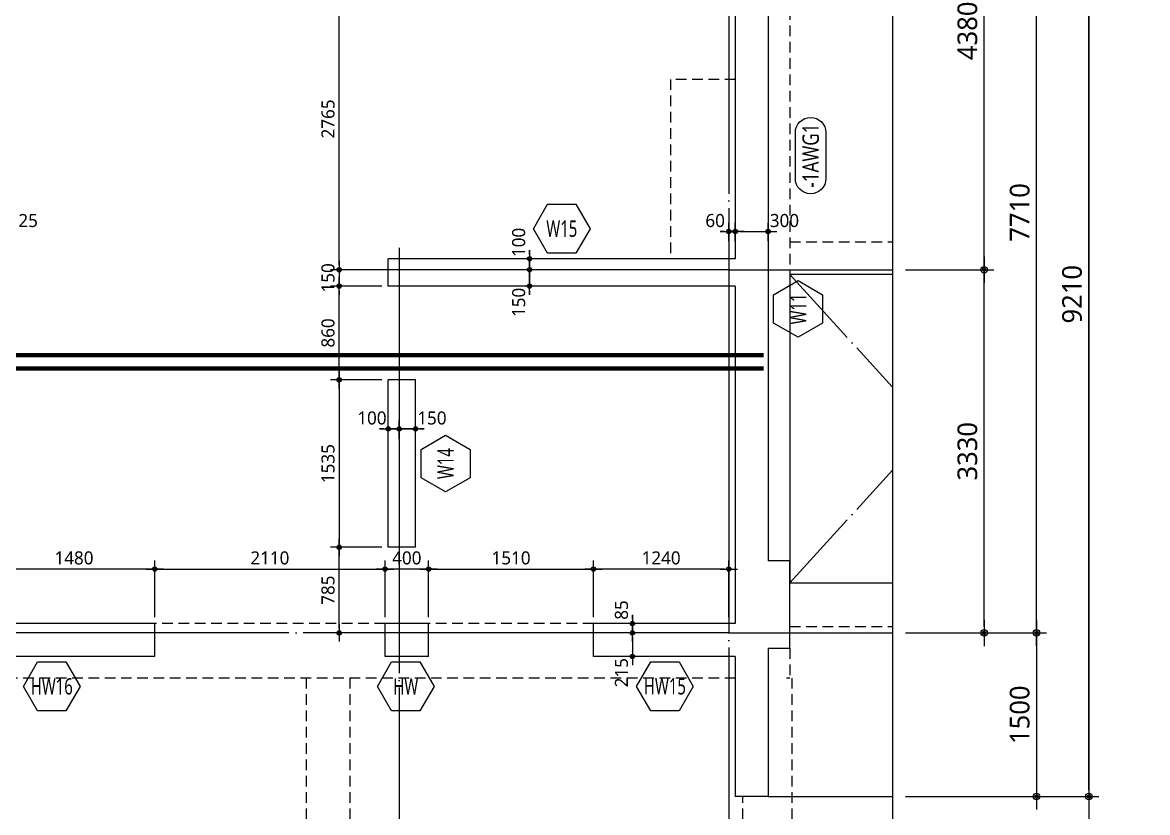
# Model space of a CAD drawing. Header units: millimetres. Extents: x 350420 to 672135, y -312840 to -44390.
# Drawn here: x 587318 to 597627, y -67056 to -59814 of the extents above; entities that cross this region are included whole.
import ezdxf
from ezdxf.enums import TextEntityAlignment as Align
from ezdxf.xclip import XClip

# ---------------------------------------------------------------- set-up
doc = ezdxf.new("R2010")
doc.units = ezdxf.units.MM
doc.header["$LTSCALE"] = 65
doc.header["$XCLIPFRAME"] = 0
for name, pattern in [('CEN', [62, 60, -1, 0, -1]), ('HID2', [7.5, 6, -1.5]), ('XS-지하주차장$0$CEN', [62, 60, -1, 0, -1]), ('XS-지하주차장$0$DDOT', [14, 12, -1, 0, -1]), ('XS-지하주차장$0$HID', [2.3, 1.5, -0.8])]:
    doc.linetypes.add(name, pattern=pattern)
doc.layers.get('Defpoints').update_dxf_attribs({"color": 145})
for name, color, linetype in [('BAR-B', 2, 'HID2'), ('BAR-T', 2, 'Continuous'), ('CEN', 1, 'CEN'), ('DIM', 7, 'Continuous'), ('M', 7, 'Continuous'), ('NAME-B', 6, 'Continuous'), ('NAME-W', 4, 'Continuous'), ('XS-지하주차장$0$AWG', 5, 'XS-지하주차장$0$HID'), ('XS-지하주차장$0$B', 9, 'XS-지하주차장$0$HID'), ('XS-지하주차장$0$CEN', 1, 'XS-지하주차장$0$CEN'), ('XS-지하주차장$0$COL', 2, 'Continuous'), ('XS-지하주차장$0$DA', 7, 'XS-지하주차장$0$HID'), ('XS-지하주차장$0$G', 4, 'XS-지하주차장$0$HID'), ('XS-지하주차장$0$OPEN', 9, 'XS-지하주차장$0$DDOT'), ('XS-지하주차장$0$W1', 2, 'Continuous'), ('XS-지하주차장$0$W1-H', 11, 'XS-지하주차장$0$HID')]:
    doc.layers.add(name, color=color, linetype=linetype)
for name, color, linetype, plot in [('DEFPOINT', 144, 'Continuous', False), ('XS-지하주차장$0$1215', 181, 'XS-지하주차장$0$HID', False), ('XS-지하주차장$0$PD', 145, 'XS-지하주차장$0$HID', False)]:
    doc.layers.add(name, color=color, linetype=linetype, plot=plot)
doc.styles.add('맑은고딕', font='malgun.ttf')
doc.dimstyles.new('DIM_40', dxfattribs={"dimscale": 40, "dimtxt": 3, "dimasz": 1, "dimexe": 2, "dimexo": 1.5, "dimgap": 1, "dimtad": 1, "dimdec": 0, "dimzin": 0, "dimdsep": 46, "dimtxsty": '맑은고딕', "dimblk1": 'DIMDOT', "dimblk2": 'DIMDOT', "dimsah": 1, "dimcen": 0.09, "dimdle": 2, "dimclrd": 7, "dimclre": 7, "dimclrt": 6, "dimadec": 0, "dimazin": 0, "dimtfac": 1, "dimtdec": 0, "dimtix": 1, "dimtmove": 2, "dimatfit": 3, "dimldrblk": 'DIMDOT', "dimfxl": 0, "dimtolj": 1, "dimtzin": 0, "dimarcsym": 0})
doc.dimstyles.new('DIM_60', dxfattribs={"dimscale": 60, "dimtxt": 3, "dimasz": 1, "dimexe": 1.5, "dimexo": 2, "dimgap": 1, "dimtad": 1, "dimdec": 0, "dimzin": 0, "dimdsep": 46, "dimtxsty": '맑은고딕', "dimblk1": 'DIMDOT', "dimblk2": 'DIMDOT', "dimsah": 1, "dimcen": 0.09, "dimdle": 2, "dimclrd": 7, "dimclre": 7, "dimclrt": 3, "dimadec": 0, "dimazin": 0, "dimtfac": 1, "dimtdec": 0, "dimtix": 1, "dimtmove": 2, "dimatfit": 3, "dimldrblk": 'DIMDOT', "dimfxl": 0, "dimtolj": 1, "dimtzin": 0, "dimarcsym": 0})

# ---------------------------------------------------------------- blocks, each defined once
blk = doc.blocks.new('XS-지하주차장$0$B1-6')
at = {"layer": 'XS-지하주차장$0$CEN'}
for p, q in [((26635, 27320), (36060, 27320)), ((31230, 27320), (31230, 24110)), ((34560, 27320), (34560, 20580)), ((31030, 24300), (36060, 24300))]:
    blk.add_line(p, q, dxfattribs=at)
at = {"layer": 'XS-지하주차장$0$PD'}
for p, q in [((29485, 27380), (29485, 26785)), ((29485, 26785), (31130, 26785))]:
    blk.add_line(p, q, dxfattribs=at)
at = {"layer": 'XS-지하주차장$0$W1'}
for p, q in [((26600, 27680), (33900, 27680)), ((34700, 27680), (36060, 27680)), ((36060, 27680), (36060, 27380)), ((26935, 27380), (31130, 27380)), ((31130, 27380), (31130, 24200)), ((31380, 27380), (31380, 24200)), ((31380, 27380), (34475, 27380)), ((34475, 27380), (34475, 26080)), ((34775, 27380), (34775, 26080)), ((34775, 27380), (36060, 27380)), ((34775, 26080), (34475, 26080)), ((34475, 24570), (34475, 24170)), ((34775, 24570), (34475, 24570)), ((34775, 24570), (34775, 24170)), ((33775, 24450), (32240, 24450)), ((32240, 24450), (32240, 24200)), ((33775, 24450), (33775, 24200)), ((31380, 24200), (31130, 24200)), ((33775, 24200), (32240, 24200)), ((34775, 24170), (34475, 24170)), ((34475, 22060), (34475, 20705)), ((34775, 22060), (34475, 22060)), ((34775, 22060), (34775, 20705))]:
    blk.add_line(p, q, dxfattribs=at)
blk = doc.blocks.new('XS-지하주차장$0$B2-W')
at = {"layer": 'XS-지하주차장$0$W1-H'}
for p, q in [((132780, 73160), (132780, 65860)), ((132480, 72825), (132480, 68630)), ((132480, 68630), (129300, 68630)), ((129300, 68380), (129300, 68630)), ((132480, 68380), (129300, 68380)), ((132480, 68380), (132480, 65285)), ((129300, 65985), (129300, 67520)), ((129550, 67520), (129300, 67520)), ((129550, 65985), (129550, 67520)), ((129550, 65985), (129300, 65985)), ((132980, 65860), (132780, 65860)), ((132980, 65060), (132980, 65860)), ((127160, 65285), (125805, 65285)), ((127160, 64985), (127160, 65285)), ((129670, 65285), (129270, 65285)), ((129270, 64985), (129270, 65285)), ((129670, 64985), (129670, 65285)), ((131180, 64985), (131180, 65285)), ((132480, 65285), (131180, 65285)), ((132780, 65060), (132780, 63700)), ((132780, 65060), (132980, 65060)), ((127160, 64985), (125805, 64985)), ((129670, 64985), (129270, 64985)), ((132480, 64985), (131180, 64985)), ((132480, 64985), (132480, 63700)), ((132780, 63700), (132480, 63700))]:
    blk.add_line(p, q, dxfattribs=at)
blk = doc.blocks.new('XS-지하주차장')
at = {"layer": 'XS-지하주차장$0$1215'}
blk.add_line((672735, 143847), (724964, -23852), dxfattribs=at)
at = {"layer": 'XS-지하주차장$0$AWG'}
for p, q in [((672490, 142350), (672490, 135050)), ((668780, 134475), (666670, 134475)), ((670690, 134475), (669180, 134475)), ((672490, 134250), (672490, 133975)), ((671990, 133975), (664510, 133975)), ((672490, 133975), (672460, 133975))]:
    blk.add_line(p, q, dxfattribs=at)
at = {"layer": 'XS-지하주차장$0$B'}
for p, q in [((672490, 137975), (675065, 137975)), ((668060, 126825), (668060, 133975)), ((668460, 126825), (668460, 133975))]:
    blk.add_line(p, q, dxfattribs=at)
at = {"layer": 'XS-지하주차장$0$COL'}
for p, q in [((672490, 135050), (672290, 135050)), ((672490, 134250), (672490, 135050)), ((672290, 134250), (672490, 134250))]:
    blk.add_line(p, q, dxfattribs=at)
at = {"layer": 'XS-지하주차장$0$DA', "linetype": 'Continuous'}
blk.add_lwpolyline([(675065, 137675), (672490, 137675), (672490, 134850), (675065, 134850), (675065, 137675)], dxfattribs=at)
at = {"layer": 'XS-지하주차장$0$G'}
for p, q in [((672490, 134850), (675065, 134850)), ((672490, 134450), (675065, 134450)), ((672510, 127100), (672510, 133975)), ((672060, 127100), (672060, 132890))]:
    blk.add_line(p, q, dxfattribs=at)
at = {"layer": 'XS-지하주차장$0$OPEN'}
for points in [[(672490, 134850), (675065, 137675)], [(672490, 137675), (675065, 134850)]]:
    blk.add_lwpolyline(points, dxfattribs=at)
at = {"layer": 'XS-지하주차장$0$W1', "rotation": 270}
blk.add_blockref('XS-지하주차장$0$B1-6', (644610, 168950), dxfattribs=at)
at = {"layer": 'XS-지하주차장$0$W1-H'}
blk.add_blockref('XS-지하주차장$0$B2-W', (539510, 69190), dxfattribs=at)
blk = doc.blocks.new('DIMDOT')
at = {"layer": 'DIM', "linetype": 'Continuous'}
blk.add_line((-2, 0), (2, 0), dxfattribs=at)
for radius in [0.5, 0.25]:
    blk.add_circle((0, 0), radius, dxfattribs=at)
blk = doc.blocks.new('*D595')
at = {"layer": 'Defpoints', "color": 0, "linetype": 'Continuous', "transparency": 16777216}
for p in [(595290, -57700), (597090, -57700), (595290, -66910)]:
    blk.add_point(p, dxfattribs=at)
at = {"layer": 'DIM', "color": 7, "linetype": 'Continuous', "lineweight": -2, "transparency": 16777216}
for p, q in [((595410, -57700), (597180, -57700)), ((597090, -66850), (597090, -57760)), ((595410, -66910), (597180, -66910))]:
    blk.add_line(p, q, dxfattribs=at)
at = {"layer": 'DIM', "color": 7, "linetype": 'Continuous', "lineweight": -2, "transparency": 16777216, "xscale": 60, "yscale": 60, "zscale": 60}
for p, rotation in [((597090, -57700), 90), ((597090, -66910), 270)]:
    blk.add_blockref('DIMDOT', p, dxfattribs=dict(at, rotation=rotation))
at = {"layer": 'DIM', "color": 3, "linetype": 'Continuous', "transparency": 16777216, "insert": (596936, -62305), "char_height": 180, "attachment_point": 5, "rotation": 90, "style": '맑은고딕'}
blk.add_mtext('\\A1;9210', dxfattribs=at)
blk = doc.blocks.new('*D596')
at = {"layer": 'Defpoints', "color": 0, "linetype": 'Continuous', "transparency": 16777216}
for p in [(595290, -57700), (596610, -57700), (595290, -65410)]:
    blk.add_point(p, dxfattribs=at)
at = {"layer": 'DIM', "color": 7, "linetype": 'Continuous', "lineweight": -2, "transparency": 16777216}
for p, q in [((595410, -57700), (596700, -57700)), ((596610, -65350), (596610, -57760)), ((595410, -65410), (596700, -65410))]:
    blk.add_line(p, q, dxfattribs=at)
at = {"layer": 'DIM', "color": 7, "linetype": 'Continuous', "lineweight": -2, "transparency": 16777216, "xscale": 60, "yscale": 60, "zscale": 60}
for p, rotation in [((596610, -57700), 90), ((596610, -65410), 270)]:
    blk.add_blockref('DIMDOT', p, dxfattribs=dict(at, rotation=rotation))
at = {"layer": 'DIM', "color": 3, "linetype": 'Continuous', "transparency": 16777216, "insert": (596456, -61555), "char_height": 180, "attachment_point": 5, "rotation": 90, "style": '맑은고딕'}
blk.add_mtext('\\A1;7710', dxfattribs=at)
blk = doc.blocks.new('*D597')
at = {"layer": 'Defpoints', "color": 0, "linetype": 'Continuous', "transparency": 16777216}
for p in [(595290, -65410), (595290, -66910), (596610, -66910)]:
    blk.add_point(p, dxfattribs=at)
at = {"layer": 'DIM', "color": 7, "linetype": 'Continuous', "lineweight": -2, "transparency": 16777216}
for p, q in [((595410, -65410), (596700, -65410)), ((596610, -65470), (596610, -66850)), ((595410, -66910), (596700, -66910))]:
    blk.add_line(p, q, dxfattribs=at)
at = {"layer": 'DIM', "color": 7, "linetype": 'Continuous', "lineweight": -2, "transparency": 16777216, "xscale": 60, "yscale": 60, "zscale": 60}
for p, rotation in [((596610, -65410), 90), ((596610, -66910), 270)]:
    blk.add_blockref('DIMDOT', p, dxfattribs=dict(at, rotation=rotation))
at = {"layer": 'DIM', "color": 3, "linetype": 'Continuous', "transparency": 16777216, "insert": (596456, -66160), "char_height": 180, "attachment_point": 5, "rotation": 90, "style": '맑은고딕'}
blk.add_mtext('\\A1;1500', dxfattribs=at)
blk = doc.blocks.new('*D598')
at = {"layer": 'Defpoints', "color": 0, "linetype": 'Continuous', "transparency": 16777216}
for p in [(595290, -62080), (596130, -62080), (595290, -65410)]:
    blk.add_point(p, dxfattribs=at)
at = {"layer": 'DIM', "color": 7, "linetype": 'Continuous', "lineweight": -2, "transparency": 16777216}
for p, q in [((595410, -62080), (596220, -62080)), ((596130, -65350), (596130, -62140)), ((595410, -65410), (596220, -65410))]:
    blk.add_line(p, q, dxfattribs=at)
at = {"layer": 'DIM', "color": 7, "linetype": 'Continuous', "lineweight": -2, "transparency": 16777216, "xscale": 60, "yscale": 60, "zscale": 60}
for p, rotation in [((596130, -62080), 90), ((596130, -65410), 270)]:
    blk.add_blockref('DIMDOT', p, dxfattribs=dict(at, rotation=rotation))
at = {"layer": 'DIM', "color": 3, "linetype": 'Continuous', "transparency": 16777216, "insert": (595977, -63745), "char_height": 180, "attachment_point": 5, "rotation": 90, "style": '맑은고딕'}
blk.add_mtext('\\A1;3330', dxfattribs=at)
blk = doc.blocks.new('*D599')
at = {"layer": 'Defpoints', "color": 0, "linetype": 'Continuous', "transparency": 16777216}
for p in [(595290, -57700), (596130, -57700), (595290, -62080)]:
    blk.add_point(p, dxfattribs=at)
at = {"layer": 'DIM', "color": 7, "linetype": 'Continuous', "lineweight": -2, "transparency": 16777216}
for p, q in [((595410, -57700), (596220, -57700)), ((596130, -62020), (596130, -57760)), ((595410, -62080), (596220, -62080))]:
    blk.add_line(p, q, dxfattribs=at)
at = {"layer": 'DIM', "color": 7, "linetype": 'Continuous', "lineweight": -2, "transparency": 16777216, "xscale": 60, "yscale": 60, "zscale": 60}
for p, rotation in [((596130, -57700), 90), ((596130, -62080), 270)]:
    blk.add_blockref('DIMDOT', p, dxfattribs=dict(at, rotation=rotation))
at = {"layer": 'DIM', "color": 3, "linetype": 'Continuous', "transparency": 16777216, "insert": (595977, -59890), "char_height": 180, "attachment_point": 5, "rotation": 90, "style": '맑은고딕'}
blk.add_mtext('\\A1;4380', dxfattribs=at)
blk = doc.blocks.new('*D643')
at = {"layer": 'Defpoints', "color": 0, "linetype": 'Continuous', "transparency": 16777216}
for p in [(590220, -62230), (590670, -62230), (590670, -63090)]:
    blk.add_point(p, dxfattribs=at)
at = {"layer": 'DIM', "color": 7, "linetype": 'Continuous', "lineweight": -2, "transparency": 16777216}
for p, q in [((590610, -62230), (590140, -62230)), ((590220, -63050), (590220, -62270)), ((590610, -63090), (590140, -63090))]:
    blk.add_line(p, q, dxfattribs=at)
at = {"layer": 'DIM', "color": 7, "linetype": 'Continuous', "lineweight": -2, "transparency": 16777216, "xscale": 40, "yscale": 40, "zscale": 40}
for p, rotation in [((590220, -62230), 90), ((590220, -63090), 270)]:
    blk.add_blockref('DIMDOT', p, dxfattribs=dict(at, rotation=rotation))
at = {"layer": 'DIM', "color": 6, "linetype": 'Continuous', "transparency": 16777216, "insert": (590118, -62660), "char_height": 120, "attachment_point": 5, "rotation": 90, "style": '맑은고딕'}
blk.add_mtext('\\A1;860', dxfattribs=at)
blk = doc.blocks.new('*D644')
at = {"layer": 'Defpoints', "color": 0, "linetype": 'Continuous', "transparency": 16777216}
for p in [(590670, -63090), (590220, -64625), (590670, -64625)]:
    blk.add_point(p, dxfattribs=at)
at = {"layer": 'DIM', "color": 7, "linetype": 'Continuous', "lineweight": -2, "transparency": 16777216}
for p, q in [((590610, -63090), (590140, -63090)), ((590220, -63130), (590220, -64585)), ((590610, -64625), (590140, -64625))]:
    blk.add_line(p, q, dxfattribs=at)
at = {"layer": 'DIM', "color": 7, "linetype": 'Continuous', "lineweight": -2, "transparency": 16777216, "xscale": 40, "yscale": 40, "zscale": 40}
for p, rotation in [((590220, -63090), 90), ((590220, -64625), 270)]:
    blk.add_blockref('DIMDOT', p, dxfattribs=dict(at, rotation=rotation))
at = {"layer": 'DIM', "color": 6, "linetype": 'Continuous', "transparency": 16777216, "insert": (590118, -63858), "char_height": 120, "attachment_point": 5, "rotation": 90, "style": '맑은고딕'}
blk.add_mtext('\\A1;1535', dxfattribs=at)
blk = doc.blocks.new('*D645')
at = {"layer": 'Defpoints', "color": 0, "linetype": 'Continuous', "transparency": 16777216}
for p in [(590670, -62080), (590220, -62230), (590670, -62230)]:
    blk.add_point(p, dxfattribs=at)
at = {"layer": 'DIM', "color": 7, "linetype": 'Continuous', "lineweight": -2, "transparency": 16777216}
for p, q in [((590220, -62040), (590220, -62000)), ((590610, -62080), (590140, -62080)), ((590220, -62080), (590220, -62230)), ((590610, -62230), (590140, -62230)), ((590220, -62270), (590220, -62310))]:
    blk.add_line(p, q, dxfattribs=at)
at = {"layer": 'DIM', "color": 7, "linetype": 'Continuous', "lineweight": -2, "transparency": 16777216, "xscale": 40, "yscale": 40, "zscale": 40}
for p, rotation in [((590220, -62080), 270), ((590220, -62230), 90)]:
    blk.add_blockref('DIMDOT', p, dxfattribs=dict(at, rotation=rotation))
at = {"layer": 'DIM', "color": 6, "linetype": 'Continuous', "transparency": 16777216, "insert": (590118, -62155), "char_height": 120, "attachment_point": 5, "rotation": 90, "style": '맑은고딕'}
blk.add_mtext('\\A1;150', dxfattribs=at)
blk = doc.blocks.new('*D648')
at = {"layer": 'Defpoints', "color": 0, "linetype": 'Continuous', "transparency": 16777216}
for p in [(590220, -59315), (590670, -59315), (590670, -62080)]:
    blk.add_point(p, dxfattribs=at)
at = {"layer": 'DIM', "color": 7, "linetype": 'Continuous', "lineweight": -2, "transparency": 16777216}
for p, q in [((590610, -59315), (590140, -59315)), ((590220, -62040), (590220, -59355)), ((590610, -62080), (590140, -62080))]:
    blk.add_line(p, q, dxfattribs=at)
at = {"layer": 'DIM', "color": 7, "linetype": 'Continuous', "lineweight": -2, "transparency": 16777216, "xscale": 40, "yscale": 40, "zscale": 40}
for p, rotation in [((590220, -59315), 90), ((590220, -62080), 270)]:
    blk.add_blockref('DIMDOT', p, dxfattribs=dict(at, rotation=rotation))
at = {"layer": 'DIM', "color": 6, "linetype": 'Continuous', "transparency": 16777216, "insert": (590118, -60698), "char_height": 120, "attachment_point": 5, "rotation": 90, "style": '맑은고딕'}
blk.add_mtext('\\A1;2765', dxfattribs=at)
blk = doc.blocks.new('*D673')
at = {"layer": 'Defpoints', "color": 0, "linetype": 'Continuous', "transparency": 16777216}
for p in [(590920, -63540), (590770, -63690), (590920, -63690)]:
    blk.add_point(p, dxfattribs=at)
at = {"layer": 'DIM', "color": 7, "linetype": 'Continuous', "lineweight": -2, "transparency": 16777216}
for p, q in [((590770, -63630), (590770, -63460)), ((590920, -63630), (590920, -63460)), ((590730, -63540), (590690, -63540)), ((590770, -63540), (590920, -63540)), ((590960, -63540), (591000, -63540))]:
    blk.add_line(p, q, dxfattribs=at)
at = {"layer": 'DIM', "color": 7, "linetype": 'Continuous', "lineweight": -2, "transparency": 16777216, "xscale": 40, "yscale": 40, "zscale": 40}
blk.add_blockref('DIMDOT', (590770, -63540), dxfattribs=at)
at = {"layer": 'DIM', "color": 7, "linetype": 'Continuous', "lineweight": -2, "transparency": 16777216, "xscale": 40, "yscale": 40, "zscale": 40, "rotation": 180}
blk.add_blockref('DIMDOT', (590920, -63540), dxfattribs=at)
at = {"layer": 'DIM', "color": 6, "linetype": 'Continuous', "transparency": 16777216, "insert": (591070, -63440), "char_height": 120, "attachment_point": 5, "style": '맑은고딕'}
blk.add_mtext('\\A1;150', dxfattribs=at)
blk = doc.blocks.new('*D674')
at = {"layer": 'Defpoints', "color": 0, "linetype": 'Continuous', "transparency": 16777216}
for p in [(590670, -63540), (590670, -63690), (590770, -63690)]:
    blk.add_point(p, dxfattribs=at)
at = {"layer": 'DIM', "color": 7, "linetype": 'Continuous', "lineweight": -2, "transparency": 16777216}
for p, q in [((590670, -63630), (590670, -63460)), ((590770, -63630), (590770, -63460)), ((590630, -63540), (590590, -63540)), ((590770, -63540), (590670, -63540)), ((590810, -63540), (590850, -63540))]:
    blk.add_line(p, q, dxfattribs=at)
at = {"layer": 'DIM', "color": 7, "linetype": 'Continuous', "lineweight": -2, "transparency": 16777216, "xscale": 40, "yscale": 40, "zscale": 40}
blk.add_blockref('DIMDOT', (590670, -63540), dxfattribs=at)
at = {"layer": 'DIM', "color": 7, "linetype": 'Continuous', "lineweight": -2, "transparency": 16777216, "xscale": 40, "yscale": 40, "zscale": 40, "rotation": 180}
blk.add_blockref('DIMDOT', (590770, -63540), dxfattribs=at)
at = {"layer": 'DIM', "color": 6, "linetype": 'Continuous', "transparency": 16777216, "insert": (590520, -63440), "char_height": 120, "attachment_point": 5, "style": '맑은고딕'}
blk.add_mtext('\\A1;100', dxfattribs=at)
blk = doc.blocks.new('*D697')
at = {"layer": 'Defpoints', "color": 0, "linetype": 'Continuous', "transparency": 16777216}
for p in [(587175, -61730), (587050, -61880), (587175, -61880)]:
    blk.add_point(p, dxfattribs=at)
at = {"layer": 'DIM', "color": 7, "linetype": 'Continuous', "lineweight": -2, "transparency": 16777216}
for p, q in [((587010, -61730), (586970, -61730)), ((587050, -61820), (587050, -61650)), ((587050, -61730), (587175, -61730)), ((587175, -61820), (587175, -61650)), ((587215, -61730), (587255, -61730))]:
    blk.add_line(p, q, dxfattribs=at)
at = {"layer": 'DIM', "color": 7, "linetype": 'Continuous', "lineweight": -2, "transparency": 16777216, "xscale": 40, "yscale": 40, "zscale": 40}
blk.add_blockref('DIMDOT', (587050, -61730), dxfattribs=at)
at = {"layer": 'DIM', "color": 7, "linetype": 'Continuous', "lineweight": -2, "transparency": 16777216, "xscale": 40, "yscale": 40, "zscale": 40, "rotation": 180}
blk.add_blockref('DIMDOT', (587175, -61730), dxfattribs=at)
at = {"layer": 'DIM', "color": 6, "linetype": 'Continuous', "transparency": 16777216, "insert": (587325, -61630), "char_height": 120, "attachment_point": 5, "style": '맑은고딕'}
blk.add_mtext('\\A1;125', dxfattribs=at)
blk = doc.blocks.new('*D699')
at = {"layer": 'Defpoints', "color": 0, "linetype": 'Continuous', "transparency": 16777216}
for p in [(594150, -61730), (593850, -61880), (594150, -61880)]:
    blk.add_point(p, dxfattribs=at)
at = {"layer": 'DIM', "color": 7, "linetype": 'Continuous', "lineweight": -2, "transparency": 16777216}
for p, q in [((593850, -61820), (593850, -61650)), ((593890, -61730), (594110, -61730)), ((594150, -61820), (594150, -61650))]:
    blk.add_line(p, q, dxfattribs=at)
at = {"layer": 'DIM', "color": 7, "linetype": 'Continuous', "lineweight": -2, "transparency": 16777216, "xscale": 40, "yscale": 40, "zscale": 40, "rotation": 180}
blk.add_blockref('DIMDOT', (593850, -61730), dxfattribs=at)
at = {"layer": 'DIM', "color": 7, "linetype": 'Continuous', "lineweight": -2, "transparency": 16777216, "xscale": 40, "yscale": 40, "zscale": 40}
blk.add_blockref('DIMDOT', (594150, -61730), dxfattribs=at)
at = {"layer": 'DIM', "color": 6, "linetype": 'Continuous', "transparency": 16777216, "insert": (594300, -61630), "char_height": 120, "attachment_point": 5, "style": '맑은고딕'}
blk.add_mtext('\\A1;300', dxfattribs=at)
blk = doc.blocks.new('*D700')
at = {"layer": 'Defpoints', "color": 0, "linetype": 'Continuous', "transparency": 16777216}
for p in [(593790, -61730), (593790, -61880), (593850, -61880)]:
    blk.add_point(p, dxfattribs=at)
at = {"layer": 'DIM', "color": 7, "linetype": 'Continuous', "lineweight": -2, "transparency": 16777216}
for p, q in [((593750, -61730), (593710, -61730)), ((593790, -61820), (593790, -61650)), ((593850, -61730), (593790, -61730)), ((593850, -61820), (593850, -61650)), ((593890, -61730), (593930, -61730))]:
    blk.add_line(p, q, dxfattribs=at)
at = {"layer": 'DIM', "color": 7, "linetype": 'Continuous', "lineweight": -2, "transparency": 16777216, "xscale": 40, "yscale": 40, "zscale": 40}
blk.add_blockref('DIMDOT', (593790, -61730), dxfattribs=at)
at = {"layer": 'DIM', "color": 7, "linetype": 'Continuous', "lineweight": -2, "transparency": 16777216, "xscale": 40, "yscale": 40, "zscale": 40, "rotation": 180}
blk.add_blockref('DIMDOT', (593850, -61730), dxfattribs=at)
at = {"layer": 'DIM', "color": 6, "linetype": 'Continuous', "transparency": 16777216, "insert": (593665, -61630), "char_height": 120, "attachment_point": 5, "style": '맑은고딕'}
blk.add_mtext('\\A1;60', dxfattribs=at)
blk = doc.blocks.new('*D713')
at = {"layer": 'Defpoints', "color": 0, "linetype": 'Continuous', "transparency": 16777216}
for p in [(591965, -61980), (592115, -61980), (592115, -62080)]:
    blk.add_point(p, dxfattribs=at)
at = {"layer": 'DIM', "color": 7, "linetype": 'Continuous', "lineweight": -2, "transparency": 16777216}
for p, q in [((591965, -61940), (591965, -61900)), ((592055, -61980), (591885, -61980)), ((591965, -62080), (591965, -61980)), ((592055, -62080), (591885, -62080)), ((591965, -62120), (591965, -62160))]:
    blk.add_line(p, q, dxfattribs=at)
at = {"layer": 'DIM', "color": 7, "linetype": 'Continuous', "lineweight": -2, "transparency": 16777216, "xscale": 40, "yscale": 40, "zscale": 40}
for p, rotation in [((591965, -61980), 270), ((591965, -62080), 90)]:
    blk.add_blockref('DIMDOT', p, dxfattribs=dict(at, rotation=rotation))
at = {"layer": 'DIM', "color": 6, "linetype": 'Continuous', "transparency": 16777216, "insert": (591865, -61830), "char_height": 120, "attachment_point": 5, "rotation": 90, "style": '맑은고딕'}
blk.add_mtext('\\A1;100', dxfattribs=at)
blk = doc.blocks.new('*D714')
at = {"layer": 'Defpoints', "color": 0, "linetype": 'Continuous', "transparency": 16777216}
for p in [(592115, -62080), (591965, -62230), (592115, -62230)]:
    blk.add_point(p, dxfattribs=at)
at = {"layer": 'DIM', "color": 7, "linetype": 'Continuous', "lineweight": -2, "transparency": 16777216}
for p, q in [((591965, -62040), (591965, -62000)), ((592055, -62080), (591885, -62080)), ((591965, -62080), (591965, -62230)), ((592055, -62230), (591885, -62230)), ((591965, -62270), (591965, -62310))]:
    blk.add_line(p, q, dxfattribs=at)
at = {"layer": 'DIM', "color": 7, "linetype": 'Continuous', "lineweight": -2, "transparency": 16777216, "xscale": 40, "yscale": 40, "zscale": 40}
for p, rotation in [((591965, -62080), 270), ((591965, -62230), 90)]:
    blk.add_blockref('DIMDOT', p, dxfattribs=dict(at, rotation=rotation))
at = {"layer": 'DIM', "color": 6, "linetype": 'Continuous', "transparency": 16777216, "insert": (591865, -62380), "char_height": 120, "attachment_point": 5, "rotation": 90, "style": '맑은고딕'}
blk.add_mtext('\\A1;150', dxfattribs=at)
blk = doc.blocks.new('*D831')
at = {"layer": 'Defpoints', "color": 0, "linetype": 'Continuous', "transparency": 16777216}
for p in [(592907, -65325), (593057, -65325), (593057, -65410)]:
    blk.add_point(p, dxfattribs=at)
at = {"layer": 'DIM', "color": 7, "linetype": 'Continuous', "lineweight": -2, "transparency": 16777216}
for p, q in [((592907, -65285), (592907, -65245)), ((592997, -65325), (592827, -65325)), ((592907, -65410), (592907, -65325)), ((592997, -65410), (592827, -65410)), ((592907, -65450), (592907, -65490))]:
    blk.add_line(p, q, dxfattribs=at)
at = {"layer": 'DIM', "color": 7, "linetype": 'Continuous', "lineweight": -2, "transparency": 16777216, "xscale": 40, "yscale": 40, "zscale": 40}
for p, rotation in [((592907, -65325), 270), ((592907, -65410), 90)]:
    blk.add_blockref('DIMDOT', p, dxfattribs=dict(at, rotation=rotation))
at = {"layer": 'DIM', "color": 6, "linetype": 'Continuous', "transparency": 16777216, "insert": (592807, -65200), "char_height": 120, "attachment_point": 5, "rotation": 90, "style": '맑은고딕'}
blk.add_mtext('\\A1;85', dxfattribs=at)
blk = doc.blocks.new('*D832')
at = {"layer": 'Defpoints', "color": 0, "linetype": 'Continuous', "transparency": 16777216}
for p in [(593057, -65410), (592907, -65625), (593057, -65625)]:
    blk.add_point(p, dxfattribs=at)
at = {"layer": 'DIM', "color": 7, "linetype": 'Continuous', "lineweight": -2, "transparency": 16777216}
for p, q in [((592997, -65410), (592827, -65410)), ((592907, -65450), (592907, -65585)), ((592997, -65625), (592827, -65625))]:
    blk.add_line(p, q, dxfattribs=at)
at = {"layer": 'DIM', "color": 7, "linetype": 'Continuous', "lineweight": -2, "transparency": 16777216, "xscale": 40, "yscale": 40, "zscale": 40}
for p, rotation in [((592907, -65410), 90), ((592907, -65625), 270)]:
    blk.add_blockref('DIMDOT', p, dxfattribs=dict(at, rotation=rotation))
at = {"layer": 'DIM', "color": 6, "linetype": 'Continuous', "transparency": 16777216, "insert": (592807, -65775), "char_height": 120, "attachment_point": 5, "rotation": 90, "style": '맑은고딕'}
blk.add_mtext('\\A1;215', dxfattribs=at)
blk = doc.blocks.new('*D833')
at = {"layer": 'Defpoints', "color": 0, "linetype": 'Continuous', "transparency": 16777216}
for p in [(590220, -64625), (590670, -64625), (590670, -65410)]:
    blk.add_point(p, dxfattribs=at)
at = {"layer": 'DIM', "color": 7, "linetype": 'Continuous', "lineweight": -2, "transparency": 16777216}
for p, q in [((590610, -64625), (590140, -64625)), ((590220, -65370), (590220, -64665)), ((590610, -65410), (590140, -65410))]:
    blk.add_line(p, q, dxfattribs=at)
at = {"layer": 'DIM', "color": 7, "linetype": 'Continuous', "lineweight": -2, "transparency": 16777216, "xscale": 40, "yscale": 40, "zscale": 40}
for p, rotation in [((590220, -64625), 90), ((590220, -65410), 270)]:
    blk.add_blockref('DIMDOT', p, dxfattribs=dict(at, rotation=rotation))
at = {"layer": 'DIM', "color": 6, "linetype": 'Continuous', "transparency": 16777216, "insert": (590118, -65018), "char_height": 120, "attachment_point": 5, "rotation": 90, "style": '맑은고딕'}
blk.add_mtext('\\A1;785', dxfattribs=at)
blk = doc.blocks.new('*D842')
at = {"layer": 'Defpoints', "color": 0, "linetype": 'Continuous', "transparency": 16777216}
for p in [(587050, -64825), (587050, -65325), (588530, -65325)]:
    blk.add_point(p, dxfattribs=at)
at = {"layer": 'DIM', "color": 7, "linetype": 'Continuous', "lineweight": -2, "transparency": 16777216}
for p, q in [((587050, -65265), (587050, -64745)), ((588490, -64825), (587090, -64825)), ((588530, -65265), (588530, -64745))]:
    blk.add_line(p, q, dxfattribs=at)
at = {"layer": 'DIM', "color": 7, "linetype": 'Continuous', "lineweight": -2, "transparency": 16777216, "xscale": 40, "yscale": 40, "zscale": 40, "rotation": 180}
blk.add_blockref('DIMDOT', (587050, -64825), dxfattribs=at)
at = {"layer": 'DIM', "color": 7, "linetype": 'Continuous', "lineweight": -2, "transparency": 16777216, "xscale": 40, "yscale": 40, "zscale": 40}
blk.add_blockref('DIMDOT', (588530, -64825), dxfattribs=at)
at = {"layer": 'DIM', "color": 6, "linetype": 'Continuous', "transparency": 16777216, "insert": (587790, -64723), "char_height": 120, "attachment_point": 5, "style": '맑은고딕'}
blk.add_mtext('\\A1;1480', dxfattribs=at)
blk = doc.blocks.new('*D843')
at = {"layer": 'Defpoints', "color": 0, "linetype": 'Continuous', "transparency": 16777216}
for p in [(590640, -64825), (588530, -65325), (590640, -65325)]:
    blk.add_point(p, dxfattribs=at)
at = {"layer": 'DIM', "color": 7, "linetype": 'Continuous', "lineweight": -2, "transparency": 16777216}
for p, q in [((588530, -65265), (588530, -64745)), ((588570, -64825), (590600, -64825)), ((590640, -65265), (590640, -64745))]:
    blk.add_line(p, q, dxfattribs=at)
at = {"layer": 'DIM', "color": 7, "linetype": 'Continuous', "lineweight": -2, "transparency": 16777216, "xscale": 40, "yscale": 40, "zscale": 40, "rotation": 180}
blk.add_blockref('DIMDOT', (588530, -64825), dxfattribs=at)
at = {"layer": 'DIM', "color": 7, "linetype": 'Continuous', "lineweight": -2, "transparency": 16777216, "xscale": 40, "yscale": 40, "zscale": 40}
blk.add_blockref('DIMDOT', (590640, -64825), dxfattribs=at)
at = {"layer": 'DIM', "color": 6, "linetype": 'Continuous', "transparency": 16777216, "insert": (589585, -64723), "char_height": 120, "attachment_point": 5, "style": '맑은고딕'}
blk.add_mtext('\\A1;2110', dxfattribs=at)
blk = doc.blocks.new('*D844')
at = {"layer": 'Defpoints', "color": 0, "linetype": 'Continuous', "transparency": 16777216}
for p in [(590640, -64825), (590640, -65325), (591040, -65325)]:
    blk.add_point(p, dxfattribs=at)
at = {"layer": 'DIM', "color": 7, "linetype": 'Continuous', "lineweight": -2, "transparency": 16777216}
for p, q in [((590640, -65265), (590640, -64745)), ((591000, -64825), (590680, -64825)), ((591040, -65265), (591040, -64745))]:
    blk.add_line(p, q, dxfattribs=at)
at = {"layer": 'DIM', "color": 7, "linetype": 'Continuous', "lineweight": -2, "transparency": 16777216, "xscale": 40, "yscale": 40, "zscale": 40, "rotation": 180}
blk.add_blockref('DIMDOT', (590640, -64825), dxfattribs=at)
at = {"layer": 'DIM', "color": 7, "linetype": 'Continuous', "lineweight": -2, "transparency": 16777216, "xscale": 40, "yscale": 40, "zscale": 40}
blk.add_blockref('DIMDOT', (591040, -64825), dxfattribs=at)
at = {"layer": 'DIM', "color": 6, "linetype": 'Continuous', "transparency": 16777216, "insert": (590840, -64723), "char_height": 120, "attachment_point": 5, "style": '맑은고딕'}
blk.add_mtext('\\A1;400', dxfattribs=at)
blk = doc.blocks.new('*D845')
at = {"layer": 'Defpoints', "color": 0, "linetype": 'Continuous', "transparency": 16777216}
for p in [(592550, -64825), (591040, -65325), (592550, -65325)]:
    blk.add_point(p, dxfattribs=at)
at = {"layer": 'DIM', "color": 7, "linetype": 'Continuous', "lineweight": -2, "transparency": 16777216}
for p, q in [((591040, -65265), (591040, -64745)), ((591080, -64825), (592510, -64825)), ((592550, -65265), (592550, -64745))]:
    blk.add_line(p, q, dxfattribs=at)
at = {"layer": 'DIM', "color": 7, "linetype": 'Continuous', "lineweight": -2, "transparency": 16777216, "xscale": 40, "yscale": 40, "zscale": 40, "rotation": 180}
blk.add_blockref('DIMDOT', (591040, -64825), dxfattribs=at)
at = {"layer": 'DIM', "color": 7, "linetype": 'Continuous', "lineweight": -2, "transparency": 16777216, "xscale": 40, "yscale": 40, "zscale": 40}
blk.add_blockref('DIMDOT', (592550, -64825), dxfattribs=at)
at = {"layer": 'DIM', "color": 6, "linetype": 'Continuous', "transparency": 16777216, "insert": (591795, -64723), "char_height": 120, "attachment_point": 5, "style": '맑은고딕'}
blk.add_mtext('\\A1;1510', dxfattribs=at)
blk = doc.blocks.new('*D846')
at = {"layer": 'Defpoints', "color": 0, "linetype": 'Continuous', "transparency": 16777216}
for p in [(592550, -64825), (592550, -65325), (593790, -65325)]:
    blk.add_point(p, dxfattribs=at)
at = {"layer": 'DIM', "color": 7, "linetype": 'Continuous', "lineweight": -2, "transparency": 16777216}
for p, q in [((592550, -65265), (592550, -64745)), ((593750, -64825), (592590, -64825)), ((593790, -65265), (593790, -64745))]:
    blk.add_line(p, q, dxfattribs=at)
at = {"layer": 'DIM', "color": 7, "linetype": 'Continuous', "lineweight": -2, "transparency": 16777216, "xscale": 40, "yscale": 40, "zscale": 40, "rotation": 180}
blk.add_blockref('DIMDOT', (592550, -64825), dxfattribs=at)
at = {"layer": 'DIM', "color": 7, "linetype": 'Continuous', "lineweight": -2, "transparency": 16777216, "xscale": 40, "yscale": 40, "zscale": 40}
blk.add_blockref('DIMDOT', (593790, -64825), dxfattribs=at)
at = {"layer": 'DIM', "color": 6, "linetype": 'Continuous', "transparency": 16777216, "insert": (593170, -64723), "char_height": 120, "attachment_point": 5, "style": '맑은고딕'}
blk.add_mtext('\\A1;1240', dxfattribs=at)

msp = doc.modelspace()

# ---------------------------------------------------------------- linework, layer by layer
at = {"layer": 'BAR-B', "const_width": 40}
msp.add_lwpolyline([(594110, -62985), (566510, -62985)], dxfattribs=at)
at = {"layer": 'BAR-T', "const_width": 40}
msp.add_lwpolyline([(594110, -62865), (566510, -62865)], dxfattribs=at)
at = {"layer": 'CEN'}
for p, q in [((593790, -62080), (595290, -62080)), ((593790, -65410), (595290, -65410)), ((590770, -66910), (590770, -68910)), ((593790, -66910), (593790, -68910)), ((594150, -66910), (595290, -66910))]:
    msp.add_line(p, q, dxfattribs=at)
at = {"layer": 'DEFPOINT'}
for points in [[(563530, -52845), (597090, -52845), (597090, -70410), (563530, -70410)], [(565330, -54345), (595290, -54345), (595290, -68910), (565330, -68910)]]:
    msp.add_lwpolyline(points, close=True, dxfattribs=at)
at = {"layer": 'M'}
msp.add_lwpolyline([(594400, -61244.3), (594400, -60824.3, -1), (594680, -60824.3), (594680, -61244.3, -1)], format="xyb", close=True, dxfattribs=at)
for points in [[(592130.1, -61930), (592000.2, -61705), (592130.1, -61480), (592389.9, -61480), (592519.8, -61705), (592389.9, -61930)], [(594650, -62569.7), (594425, -62699.6), (594200, -62569.7), (594200, -62309.9), (594425, -62180), (594650, -62309.9)], [(591420, -63987.4), (591195, -64117.3), (590970, -63987.4), (590970, -63727.6), (591195, -63597.7), (591420, -63727.6)], [(587456.7, -66125), (587326.8, -65900), (587456.7, -65675), (587716.5, -65675), (587846.4, -65900), (587716.5, -66125)], [(590700.1, -66125), (590570.2, -65900), (590700.1, -65675), (590959.9, -65675), (591089.8, -65900), (590959.9, -66125)], [(593074.8, -66125), (592944.9, -65900), (593074.8, -65675), (593334.6, -65675), (593464.5, -65900), (593334.6, -66125)]]:
    msp.add_lwpolyline(points, close=True, dxfattribs=at)

# ---------------------------------------------------------------- block references
ref = msp.add_blockref('XS-지하주차장', (-78140, -199800))
XClip(ref).set_block_clipping_path([(643469.9999999981, 130890.0000000019), (673429.9999999894, 145455.0000000002)])

# ---------------------------------------------------------------- texts
at = {"layer": 'NAME-B', "style": '맑은고딕', "width": 0.8}
msp.add_text('-1AWG1', height=150, rotation=90, dxfattribs=at).set_placement((594540, -61034.3), align=Align.MIDDLE)
at = {"layer": 'NAME-W', "style": '맑은고딕', "width": 0.7}
for s, p in [('W15', (592260, -61705)), ('HW16', (587586.6, -65900)), ('HW', (590830, -65900)), ('HW15', (593204.7, -65900))]:
    msp.add_text(s, height=150, dxfattribs=at).set_placement(p, align=Align.MIDDLE)
for s, p in [('W11', (594425, -62439.8)), ('W14', (591195, -63857.5))]:
    msp.add_text(s, height=150, rotation=90, dxfattribs=at).set_placement(p, align=Align.MIDDLE)

# ---------------------------------------------------------------- dimensions: what is measured, and where the dimension line sits
at = {"layer": 'DIM', "linetype": 'Continuous'}
for base, p1, p2, angle, dimstyle, picture, middle in [((597090, -57700), (595290, -66910), (595290, -57700), 90, 'DIM_60', '*D595', (596936.5, -62305)), ((596610, -57700), (595290, -65410), (595290, -57700), 90, 'DIM_60', '*D596', (596456.5, -61555)), ((596130, -57700), (595290, -62080), (595290, -57700), 90, 'DIM_60', '*D599', (595977, -59890)), ((590220, -59315), (590670, -62080), (590670, -59315), 90, 'DIM_40', '*D648', (590118, -60697.5)), ((590220, -62230), (590670, -62080), (590670, -62230), 270, 'DIM_40', '*D645', (590117.6, -62155)), ((596130, -62080), (595290, -65410), (595290, -62080), 90, 'DIM_60', '*D598', (595977, -63745)), ((590220, -62230), (590670, -63090), (590670, -62230), 90, 'DIM_40', '*D643', (590118, -62660)), ((590220, -64625), (590670, -63090), (590670, -64625), 270, 'DIM_40', '*D644', (590117.6, -63857.5)), ((590220, -64625), (590670, -65410), (590670, -64625), 90, 'DIM_40', '*D833', (590118, -65017.5)), ((587050, -64825), (588530, -65325), (587050, -65325), 180, 'DIM_40', '*D842', (587790, -64722.6)), ((590640, -64825), (591040, -65325), (590640, -65325), 180, 'DIM_40', '*D844', (590840, -64723)), ((592550, -64825), (593790, -65325), (592550, -65325), 180, 'DIM_40', '*D846', (593170, -64722.6)), ((596610, -66910), (595290, -65410), (595290, -66910), 270, 'DIM_60', '*D597', (596456.5, -66160))]:
    dim = msp.add_linear_dim(base=base, p1=p1, p2=p2, angle=angle, dimstyle=dimstyle, dxfattribs=at)
    dim.commit()
    dim.dimension.update_dxf_attribs({"geometry": picture, "text_midpoint": middle})
for base, p1, p2, picture, middle in [((587175, -61730), (587050, -61880), (587175, -61880), '*D697', (587325, -61629.9)), ((594150, -61730), (593850, -61880), (594150, -61880), '*D699', (594300, -61629.9)), ((590920, -63540), (590770, -63690), (590920, -63690), '*D673', (591070, -63439.9))]:
    dim = msp.add_linear_dim(base=base, p1=p1, p2=p2, dimstyle='DIM_40', dxfattribs=at)
    dim.commit()
    dim.dimension.update_dxf_attribs({"geometry": picture, "text_midpoint": middle, "dimtype": 160})
for base, p1, p2, angle, picture, middle in [((593790, -61730), (593850, -61880), (593790, -61880), 180, '*D700', (593665, -61629.9)), ((591965.3, -61980), (592115.3, -62080), (592115.3, -61980), 90, '*D713', (591865.3, -61830)), ((591965.3, -62230), (592115.3, -62080), (592115.3, -62230), 270, '*D714', (591865.3, -62380)), ((590670, -63540), (590770, -63690), (590670, -63690), 180, '*D674', (590520, -63439.9)), ((592907.3, -65325), (593057.3, -65410), (593057.3, -65325), 90, '*D831', (592807.2, -65200)), ((592907.3, -65625), (593057.3, -65410), (593057.3, -65625), 270, '*D832', (592807.2, -65775))]:
    dim = msp.add_linear_dim(base=base, p1=p1, p2=p2, angle=angle, dimstyle='DIM_40', dxfattribs=at)
    dim.commit()
    dim.dimension.update_dxf_attribs({"geometry": picture, "text_midpoint": middle, "dimtype": 160})
for base, p1, p2, picture, middle in [((590640, -64825), (588530, -65325), (590640, -65325), '*D843', (589585, -64722.6)), ((592550, -64825), (591040, -65325), (592550, -65325), '*D845', (591795, -64722.6))]:
    dim = msp.add_linear_dim(base=base, p1=p1, p2=p2, dimstyle='DIM_40', dxfattribs=at)
    dim.commit()
    dim.dimension.update_dxf_attribs({"geometry": picture, "text_midpoint": middle})

doc.saveas('drawing.dxf')
